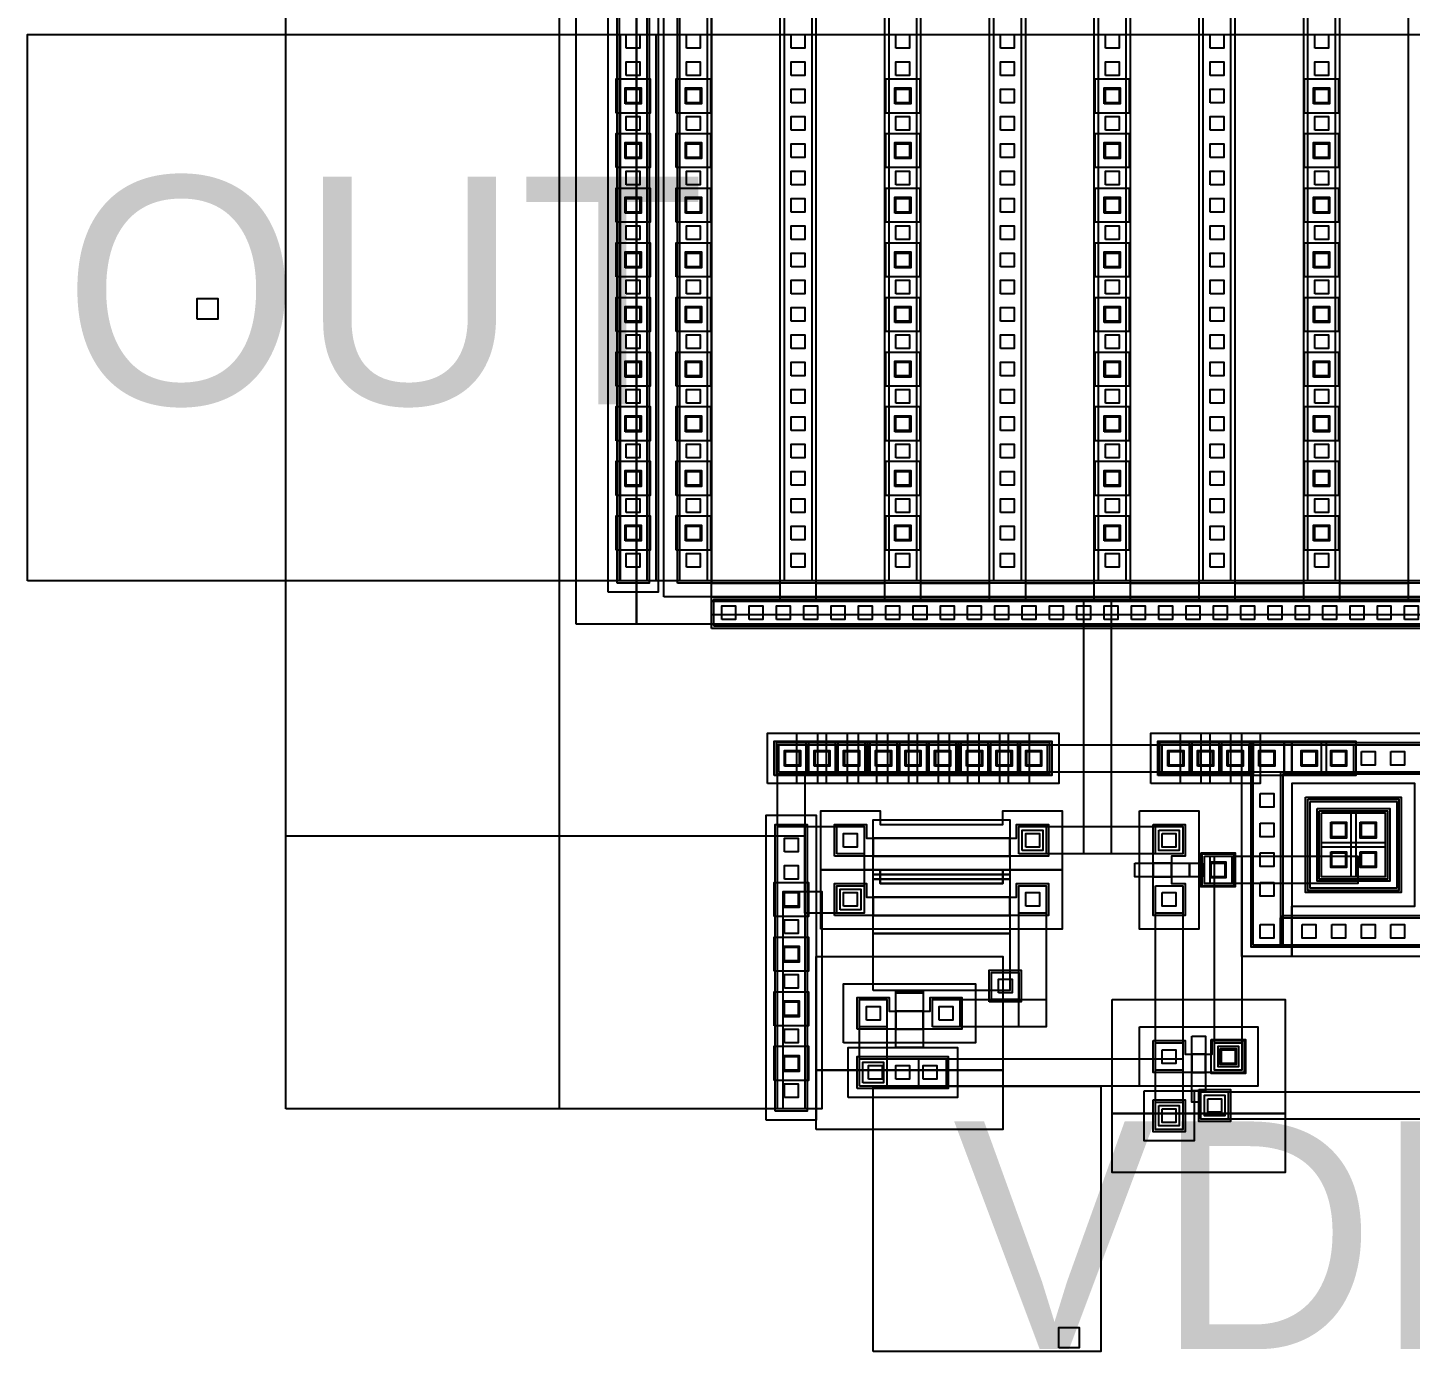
# Model space of a CAD drawing. Extents: x -12 to 83, y -61 to 46.
# Drawn here: x -12 to 48.8, y -61.4 to -3.2 of the extents above; entities that cross this region are included whole.
import ezdxf

# ---------------------------------------------------------------- set-up
doc = ezdxf.new("R2010")
doc.units = 0
for name, color, linetype in [('L10D0', 1, 'CONTINUOUS'), ('L20D0', 4, 'CONTINUOUS'), ('L23D0', 5, 'CONTINUOUS'), ('L24D0', 7, 'CONTINUOUS'), ('L34D0', 2, 'CONTINUOUS'), ('L35D0', 3, 'CONTINUOUS'), ('L36D0', 11, 'CONTINUOUS'), ('L37D0', 10, 'CONTINUOUS'), ('L47D0', 9, 'CONTINUOUS'), ('L54D0', 8, 'CONTINUOUS'), ('L5D0', 6, 'CONTINUOUS')]:
    doc.layers.add(name, color=color, linetype=linetype)

# ---------------------------------------------------------------- blocks, each defined once
blk = doc.blocks.new('espejo')
at = {"layer": 'L10D0'}
for points in [[(-6.1, -5.95), (-6.1, 6.65), (-4.7, 6.65), (-4.7, -5.95)], [(-3.5, 5.25), (-3.5, 6.65), (-2.1, 6.65), (-2.1, 6.05), (-1.8, 6.05), (-1.8, 5.25)], [(-3.5, 5.25), (-3.5, 6.65), (-2.1, 6.65), (-2.1, 6.05), (4.5, 6.05), (4.5, 6.65), (5.9, 6.65), (5.9, 5.25)], [(4.2, 5.25), (4.2, 6.05), (4.5, 6.05), (4.5, 6.65), (5.9, 6.65), (5.9, 5.25)], [(-3.5, 2.65), (-3.5, 4.05), (-2.1, 4.05), (-2.1, 3.45), (-1.8, 3.45), (-1.8, 2.65)], [(-3.5, 2.65), (-3.5, 4.05), (-2.1, 4.05), (-2.1, 3.45), (4.5, 3.45), (4.5, 4.05), (5.9, 4.05), (5.9, 2.65)], [(4.2, 2.65), (4.2, 3.45), (4.5, 3.45), (4.5, 4.05), (5.9, 4.05), (5.9, 2.65)], [(-2.5, -2.35), (-2.5, -0.95), (-1.1, -0.95), (-1.1, -1.55), (-0.8, -1.55), (-0.8, -2.35)], [(-2.5, -2.35), (-2.5, -0.95), (-1.1, -0.95), (-1.1, -1.55), (0.7, -1.55), (0.7, -0.95), (2.1, -0.95), (2.1, -2.35)], [(0.4, -2.35), (0.4, -1.55), (0.7, -1.55), (0.7, -0.95), (2.1, -0.95), (2.1, -2.35)], [(-2.5, -4.95), (-2.5, -3.55), (1.5, -3.55), (1.5, -4.95)]]:
    blk.add_lwpolyline(points, close=True, dxfattribs=at)
at = {"layer": 'L20D0'}
for points in [[(-1.8, 6.05), (-1.8, 6.85), (4.2, 6.85), (4.2, 6.05)], [(-1.8, 5.25), (-1.8, 6.05), (4.2, 6.05), (4.2, 5.25)], [(-1.8, 4.45), (-1.8, 5.25), (4.2, 5.25), (4.2, 4.45)], [(-1.8, 4.25), (-1.8, 4.45), (4.2, 4.45), (4.2, 4.25)], [(-1.8, 3.45), (-1.8, 4.25), (4.2, 4.25), (4.2, 3.45)], [(-1.8, 2.65), (-1.8, 3.45), (4.2, 3.45), (4.2, 2.65)], [(-1.8, 1.85), (-1.8, 2.65), (4.2, 2.65), (4.2, 1.85)], [(-1.8, -0.65), (-1.8, 1.85), (4.2, 1.85), (4.2, -0.65)], [(3.3, -1.15), (3.3, 0.25), (4.7, 0.25), (4.7, -1.15)], [(-0.8, -0.75), (-0.8, -0.65), (0.4, -0.65), (0.4, -0.75)], [(-0.8, -1.55), (-0.8, -0.75), (0.4, -0.75), (0.4, -1.55)], [(-0.8, -2.35), (-0.8, -1.55), (0.4, -1.55), (0.4, -2.35)], [(-0.8, -3.15), (-0.8, -2.35), (0.4, -2.35), (0.4, -3.15)]]:
    blk.add_lwpolyline(points, close=True, dxfattribs=at)
at = {"layer": 'L23D0'}
for points in [[(-4.1, 4.65), (-4.1, 7.25), (-1.5, 7.25), (-1.5, 6.65), (3.9, 6.65), (3.9, 7.25), (6.5, 7.25), (6.5, 4.65)], [(-4.1, 2.05), (-4.1, 4.65), (-1.5, 4.65), (-1.5, 4.05), (3.9, 4.05), (3.9, 4.65), (6.5, 4.65), (6.5, 2.05)], [(-1.5, 4.05), (-1.5, 4.65), (3.9, 4.65), (3.9, 4.05)], [(-2.9, -5.35), (-2.9, -3.15), (1.9, -3.15), (1.9, -5.35)]]:
    blk.add_lwpolyline(points, close=True, dxfattribs=at)
at = {"layer": 'L24D0'}
for points in [[(-6.5, -6.35), (-6.5, 7.05), (-4.3, 7.05), (-4.3, -6.35)], [(-3.1, -2.95), (-3.1, -0.35), (2.7, -0.35), (2.7, -2.95)]]:
    blk.add_lwpolyline(points, close=True, dxfattribs=at)
at = {"layer": 'L34D0'}
for points in [[(-3.1, 5.65), (-3.1, 6.25), (-2.5, 6.25), (-2.5, 5.65)], [(4.9, 5.65), (4.9, 6.25), (5.5, 6.25), (5.5, 5.65)], [(-5.7, 5.45), (-5.7, 6.05), (-5.1, 6.05), (-5.1, 5.45)], [(-5.7, 4.25), (-5.7, 4.85), (-5.1, 4.85), (-5.1, 4.25)], [(-5.7, 3.05), (-5.7, 3.65), (-5.1, 3.65), (-5.1, 3.05)], [(-3.1, 3.05), (-3.1, 3.65), (-2.5, 3.65), (-2.5, 3.05)], [(4.9, 3.05), (4.9, 3.65), (5.5, 3.65), (5.5, 3.05)], [(-5.7, 1.85), (-5.7, 2.45), (-5.1, 2.45), (-5.1, 1.85)], [(-5.7, 0.65), (-5.7, 1.25), (-5.1, 1.25), (-5.1, 0.65)], [(-5.7, -0.55), (-5.7, 0.05), (-5.1, 0.05), (-5.1, -0.55)], [(3.7, -0.75), (3.7, -0.15), (4.3, -0.15), (4.3, -0.75)], [(-5.7, -1.75), (-5.7, -1.15), (-5.1, -1.15), (-5.1, -1.75)], [(-2.1, -1.95), (-2.1, -1.35), (-1.5, -1.35), (-1.5, -1.95)], [(1.1, -1.95), (1.1, -1.35), (1.7, -1.35), (1.7, -1.95)], [(-5.7, -2.95), (-5.7, -2.35), (-5.1, -2.35), (-5.1, -2.95)], [(-5.7, -4.15), (-5.7, -3.55), (-5.1, -3.55), (-5.1, -4.15)], [(-2, -4.55), (-2, -3.95), (-1.4, -3.95), (-1.4, -4.55)], [(-0.8, -4.55), (-0.8, -3.95), (-0.2, -3.95), (-0.2, -4.55)], [(0.4, -4.55), (0.4, -3.95), (1, -3.95), (1, -4.55)], [(-5.7, -5.35), (-5.7, -4.75), (-5.1, -4.75), (-5.1, -5.35)]]:
    blk.add_lwpolyline(points, close=True, dxfattribs=at)
at = {"layer": 'L35D0'}
for points in [[(-6, -5.85), (-6, 6.55), (-4.8, 6.55), (-4.8, -5.85)], [(-4.8, 2.75), (-4.8, 6.55), (-2.2, 6.55), (-2.2, 2.75)], [(-3.4, 5.35), (-3.4, 6.55), (-2.2, 6.55), (-2.2, 5.35)], [(4.6, 5.35), (4.6, 6.55), (5.8, 6.55), (5.8, 5.35)], [(4.75, 5.5), (4.75, 6.4), (5.65, 6.4), (5.65, 5.5)], [(-3.4, 2.75), (-3.4, 3.95), (-2.2, 3.95), (-2.2, 2.75)], [(-3.25, 2.9), (-3.25, 3.8), (-2.35, 3.8), (-2.35, 2.9)], [(4.6, 2.75), (4.6, 3.95), (5.8, 3.95), (5.8, 2.75)], [(4.6, -2.25), (4.6, 3.95), (5.8, 3.95), (5.8, -2.25)], [(3.4, -1.05), (3.4, 0.15), (4.6, 0.15), (4.6, -1.05)], [(-2.4, -2.25), (-2.4, -1.05), (-1.2, -1.05), (-1.2, -2.25)], [(-2.4, -4.85), (-2.4, -1.05), (-1.2, -1.05), (-1.2, -4.85)], [(0.8, -2.25), (0.8, -1.05), (2, -1.05), (2, -2.25)], [(0.8, -2.25), (0.8, -1.05), (5.8, -1.05), (5.8, -2.25)], [(-2.4, -4.85), (-2.4, -3.65), (1.4, -3.65), (1.4, -4.85)], [(-2.25, -4.7), (-2.25, -3.8), (-1.35, -3.8), (-1.35, -4.7)]]:
    blk.add_lwpolyline(points, close=True, dxfattribs=at)
at = {"layer": 'L5D0'}
for points in [[(-4.3, -4.15), (-4.3, 0.85), (3.9, 0.85), (3.9, -4.15)], [(-4.3, -6.75), (-4.3, -4.15), (3.9, -4.15), (3.9, -6.75)]]:
    blk.add_lwpolyline(points, close=True, dxfattribs=at)
blk = doc.blocks.new('APS2_llaveP')
at = {"layer": 'L10D0'}
for points in [[(-6.2, -0.7), (-6.2, 8.3), (2.8, 8.3), (2.8, 0.7), (1.4, 0.7), (1.4, 6.9), (-4.8, 6.9), (-4.8, 0.7), (2.8, 0.7), (2.8, -0.7)], [(-3.2, 2.3), (-3.2, 5.3), (-0.2, 5.3), (-0.2, 2.3)], [(6.9, -5), (6.9, -3.6), (7.5, -3.6), (7.5, -2.4), (6.9, -2.4), (6.9, -1), (8.3, -1), (8.3, -5)], [(7.5, -2.7), (7.5, -2.4), (6.9, -2.4), (6.9, -1), (8.3, -1), (8.3, -2.7)], [(-2.6, -5), (-2.6, -3.6), (-1.2, -3.6), (-1.2, -4.2), (-0.9, -4.2), (-0.9, -5)], [(-2.6, -5), (-2.6, -3.6), (-1.2, -3.6), (-1.2, -4.2), (0, -4.2), (0, -3.6), (1.4, -3.6), (1.4, -5)], [(-0.3, -5), (-0.3, -4.2), (0, -4.2), (0, -3.6), (1.4, -3.6), (1.4, -5)], [(6.9, -5), (6.9, -3.6), (7.5, -3.6), (7.5, -3.3), (8.3, -3.3), (8.3, -5)], [(9.5, -5), (9.5, -3.6), (10.9, -3.6), (10.9, -5)]]:
    blk.add_lwpolyline(points, close=True, dxfattribs=at)
at = {"layer": 'L20D0'}
for points in [[(-1.3, -2.85), (-1.3, -1.45), (0.1, -1.45), (0.1, -2.85)], [(9.05, -3), (9.05, -1.6), (10.45, -1.6), (10.45, -3)], [(-0.9, -3.4), (-0.9, -2.85), (-0.3, -2.85), (-0.3, -3.4)], [(6.7, -3.3), (6.7, -2.7), (7.5, -2.7), (7.5, -3.3)], [(7.5, -3.3), (7.5, -2.7), (8.3, -2.7), (8.3, -3.3)], [(8.3, -3.3), (8.3, -2.7), (9.1, -2.7), (9.1, -3.3)], [(9.1, -3.3), (9.1, -3), (9.6, -3), (9.6, -3.3)], [(-0.9, -4.2), (-0.9, -3.4), (-0.3, -3.4), (-0.3, -4.2)], [(-0.9, -5), (-0.9, -4.2), (-0.3, -4.2), (-0.3, -5)], [(-0.9, -5.8), (-0.9, -5), (-0.3, -5), (-0.3, -5.8)]]:
    blk.add_lwpolyline(points, close=True, dxfattribs=at)
at = {"layer": 'L23D0'}
for points in [[(-3.6, 1.9), (-3.6, 5.7), (0.2, 5.7), (0.2, 1.9)], [(-3.2, -5.6), (-3.2, -3), (2, -3), (2, -5.6)], [(9.1, -5.4), (9.1, -3.2), (11.3, -3.2), (11.3, -5.4)]]:
    blk.add_lwpolyline(points, close=True, dxfattribs=at)
at = {"layer": 'L24D0'}
for points in [[(-6.6, -1.1), (-6.6, 8.7), (3.2, 8.7), (3.2, 1.1), (1, 1.1), (1, 6.5), (-4.4, 6.5), (-4.4, 1.1), (3.2, 1.1), (3.2, -1.1)], [(6.3, -5.6), (6.3, -0.4), (8.9, -0.4), (8.9, -5.6)]]:
    blk.add_lwpolyline(points, close=True, dxfattribs=at)
at = {"layer": 'L34D0'}
for points in [[(-5.8, 7.3), (-5.8, 7.9), (-5.2, 7.9), (-5.2, 7.3)], [(-3.95, 7.3), (-3.95, 7.9), (-3.35, 7.9), (-3.35, 7.3)], [(-2.65, 7.3), (-2.65, 7.9), (-2.05, 7.9), (-2.05, 7.3)], [(-1.35, 7.3), (-1.35, 7.9), (-0.75, 7.9), (-0.75, 7.3)], [(-0.05, 7.3), (-0.05, 7.9), (0.55, 7.9), (0.55, 7.3)], [(1.8, 7.3), (1.8, 7.9), (2.4, 7.9), (2.4, 7.3)], [(-5.8, 5.45), (-5.8, 6.05), (-5.2, 6.05), (-5.2, 5.45)], [(1.8, 5.45), (1.8, 6.05), (2.4, 6.05), (2.4, 5.45)], [(-5.8, 4.15), (-5.8, 4.75), (-5.2, 4.75), (-5.2, 4.15)], [(-2.65, 4.15), (-2.65, 4.75), (-2.05, 4.75), (-2.05, 4.15)], [(-1.35, 4.15), (-1.35, 4.75), (-0.75, 4.75), (-0.75, 4.15)], [(1.8, 4.15), (1.8, 4.75), (2.4, 4.75), (2.4, 4.15)], [(-5.8, 2.85), (-5.8, 3.45), (-5.2, 3.45), (-5.2, 2.85)], [(-2.65, 2.85), (-2.65, 3.45), (-2.05, 3.45), (-2.05, 2.85)], [(-1.35, 2.85), (-1.35, 3.45), (-0.75, 3.45), (-0.75, 2.85)], [(1.8, 2.85), (1.8, 3.45), (2.4, 3.45), (2.4, 2.85)], [(-5.8, 1.55), (-5.8, 2.15), (-5.2, 2.15), (-5.2, 1.55)], [(1.8, 1.55), (1.8, 2.15), (2.4, 2.15), (2.4, 1.55)], [(-5.8, -0.3), (-5.8, 0.3), (-5.2, 0.3), (-5.2, -0.3)], [(-3.95, -0.3), (-3.95, 0.3), (-3.35, 0.3), (-3.35, -0.3)], [(-2.65, -0.3), (-2.65, 0.3), (-2.05, 0.3), (-2.05, -0.3)], [(-1.35, -0.3), (-1.35, 0.3), (-0.75, 0.3), (-0.75, -0.3)], [(-0.05, -0.3), (-0.05, 0.3), (0.55, 0.3), (0.55, -0.3)], [(1.8, -0.3), (1.8, 0.3), (2.4, 0.3), (2.4, -0.3)], [(7.3, -2), (7.3, -1.4), (7.9, -1.4), (7.9, -2)], [(-0.9, -2.45), (-0.9, -1.85), (-0.3, -1.85), (-0.3, -2.45)], [(9.45, -2.6), (9.45, -2), (10.05, -2), (10.05, -2.6)], [(-2.2, -4.6), (-2.2, -4), (-1.6, -4), (-1.6, -4.6)], [(0.4, -4.6), (0.4, -4), (1, -4), (1, -4.6)], [(7.3, -4.6), (7.3, -4), (7.9, -4), (7.9, -4.6)], [(9.9, -4.6), (9.9, -4), (10.5, -4), (10.5, -4.6)]]:
    blk.add_lwpolyline(points, close=True, dxfattribs=at)
at = {"layer": 'L35D0'}
for points in [[(-6.1, -0.6), (-6.1, 8.2), (2.7, 8.2), (2.7, 0.6), (1.5, 0.6), (1.5, 7), (-4.9, 7), (-4.9, 0.6), (2.7, 0.6), (2.7, -0.6)], [(1.65, 7.15), (1.65, 8.05), (2.55, 8.05), (2.55, 7.15)], [(-3.3, 2.2), (-3.3, 5.4), (-0.1, 5.4), (-0.1, 2.2)], [(-3.1, 3.7), (-3.1, 5.2), (-1.6, 5.2), (-1.6, 3.7)], [(-1.8, 3.7), (-1.8, 5.2), (-0.3, 5.2), (-0.3, 3.7)], [(-3.1, 2.4), (-3.1, 3.9), (-1.6, 3.9), (-1.6, 2.4)], [(-1.8, 2.4), (-1.8, 3.9), (-0.3, 3.9), (-0.3, 2.4)], [(6.85, -2.45), (6.85, -0.95), (8.35, -0.95), (8.35, -2.45)], [(7, -2.3), (7, -1.1), (8.2, -1.1), (8.2, -2.3)], [(-1.35, -2.9), (-1.35, -1.4), (0.15, -1.4), (0.15, -2.9)], [(-1.2, -2.75), (-1.2, -1.55), (0, -1.55), (0, -2.75)], [(7.15, -2.15), (7.15, -1.25), (8.05, -1.25), (8.05, -2.15)], [(9.15, -2.9), (9.15, -1.7), (10.35, -1.7), (10.35, -2.9)], [(9.3, -2.75), (9.3, -1.85), (10.2, -1.85), (10.2, -2.75)], [(-2.5, -4.9), (-2.5, -3.7), (-1.3, -3.7), (-1.3, -4.9)], [(-2.35, -4.75), (-2.35, -3.85), (-1.45, -3.85), (-1.45, -4.75)], [(0.1, -4.9), (0.1, -3.7), (1.3, -3.7), (1.3, -4.9)], [(0.1, -4.9), (0.1, -3.7), (10.8, -3.7), (10.8, -4.9)], [(7, -4.9), (7, -3.7), (8.2, -3.7), (8.2, -4.9)], [(9.6, -4.9), (9.6, -3.7), (10.8, -3.7), (10.8, -4.9)], [(9.75, -4.75), (9.75, -3.85), (10.65, -3.85), (10.65, -4.75)]]:
    blk.add_lwpolyline(points, close=True, dxfattribs=at)
at = {"layer": 'L36D0'}
for points in [[(-2.7, 4.1), (-2.7, 4.8), (-2, 4.8), (-2, 4.1)], [(-1.4, 4.1), (-1.4, 4.8), (-0.7, 4.8), (-0.7, 4.1)], [(-2.7, 2.8), (-2.7, 3.5), (-2, 3.5), (-2, 2.8)], [(-1.4, 2.8), (-1.4, 3.5), (-0.7, 3.5), (-0.7, 2.8)], [(-0.95, -2.5), (-0.95, -1.8), (-0.25, -1.8), (-0.25, -2.5)], [(7.25, -2.05), (7.25, -1.35), (7.95, -1.35), (7.95, -2.05)]]:
    blk.add_lwpolyline(points, close=True, dxfattribs=at)
at = {"layer": 'L37D0'}
for points in [[(-3.1, 3.7), (-3.1, 5.2), (-1.6, 5.2), (-1.6, 3.7)], [(-1.8, 3.7), (-1.8, 5.2), (-0.3, 5.2), (-0.3, 3.7)], [(-3.1, 2.4), (-3.1, 3.9), (-1.6, 3.9), (-1.6, 2.4)], [(-1.8, 2.4), (-1.8, 3.9), (-0.3, 3.9), (-0.3, 2.4)], [(-1.2, -2.5), (-1.2, 4), (0, 4), (0, -2.5)], [(-1.2, -2.3), (-1.2, -1.1), (8.2, -1.1), (8.2, -2.3)], [(6.85, -2.45), (6.85, -0.95), (8.35, -0.95), (8.35, -2.45)], [(-1.35, -2.9), (-1.35, -1.4), (0.15, -1.4), (0.15, -2.9)]]:
    blk.add_lwpolyline(points, close=True, dxfattribs=at)
at = {"layer": 'L47D0'}
blk.add_lwpolyline([(-3.8, 1.7), (-3.8, 5.9), (0.4, 5.9), (0.4, 1.7)], close=True, dxfattribs=at)
at = {"layer": 'L5D0'}
for points in [[(-3.7, 1.8), (-3.7, 5.8), (0.3, 5.8), (0.3, 1.8)], [(5.1, -6.8), (5.1, 0.8), (10.1, 0.8), (10.1, -6.8)], [(10.1, -6.8), (10.1, 0.8), (12.7, 0.8), (12.7, -6.8)]]:
    blk.add_lwpolyline(points, close=True, dxfattribs=at)

msp = doc.modelspace()

# ---------------------------------------------------------------- linework, layer by layer
at = {"layer": 'L10D0'}
for points in [[(13.9, -27.65), (13.9, 22.35), (15.3, 22.35), (15.3, -27.65)], [(16.55, -27.65), (16.55, 22.35), (54.75, 22.35), (54.75, -27.65)], [(16.55, -27.65), (16.55, 22.35), (18.05, 22.35), (18.05, -27.65)], [(20.9, -36.05), (20.9, -34.65), (22.3, -34.65), (22.3, -36.05)], [(22.2, -36.05), (22.2, -34.65), (23.6, -34.65), (23.6, -36.05)], [(23.5, -36.05), (23.5, -34.65), (24.9, -34.65), (24.9, -36.05)], [(24.9, -36.05), (24.9, -34.65), (26.3, -34.65), (26.3, -36.05)], [(26.2, -36.05), (26.2, -34.65), (27.6, -34.65), (27.6, -36.05)], [(27.5, -36.05), (27.5, -34.65), (28.9, -34.65), (28.9, -36.05)], [(28.9, -36.05), (28.9, -34.65), (30.3, -34.65), (30.3, -36.05)], [(30.2, -36.05), (30.2, -34.65), (31.6, -34.65), (31.6, -36.05)], [(31.5, -36.05), (31.5, -34.65), (32.9, -34.65), (32.9, -36.05)], [(37.75, -36.05), (37.75, -34.65), (39.15, -34.65), (39.15, -36.05)], [(39.05, -36.05), (39.05, -34.65), (40.45, -34.65), (40.45, -36.05)], [(40.35, -36.05), (40.35, -34.65), (41.75, -34.65), (41.75, -36.05)]]:
    msp.add_lwpolyline(points, close=True, dxfattribs=at)
at = {"layer": 'L20D0'}
for points in [[(18.05, -27.65), (18.05, 22.35), (21.05, 22.35), (21.05, -27.65)], [(22.65, -27.65), (22.65, 22.35), (25.65, 22.35), (25.65, -27.65)], [(27.25, -27.65), (27.25, 22.35), (30.25, 22.35), (30.25, -27.65)], [(31.85, -27.65), (31.85, 22.35), (34.85, 22.35), (34.85, -27.65)], [(36.45, -27.65), (36.45, 22.35), (39.45, 22.35), (39.45, -27.65)], [(41.05, -27.65), (41.05, 22.35), (44.05, 22.35), (44.05, -27.65)], [(45.65, -27.65), (45.65, 22.35), (48.65, 22.35), (48.65, -27.65)], [(18.05, -28.45), (18.05, -27.65), (21.05, -27.65), (21.05, -28.45)], [(22.65, -28.45), (22.65, -27.65), (25.65, -27.65), (25.65, -28.45)], [(27.25, -28.45), (27.25, -27.65), (30.25, -27.65), (30.25, -28.45)], [(31.85, -28.45), (31.85, -27.65), (34.85, -27.65), (34.85, -28.45)], [(36.45, -28.45), (36.45, -27.65), (39.45, -27.65), (39.45, -28.45)], [(41.05, -28.45), (41.05, -27.65), (44.05, -27.65), (44.05, -28.45)], [(45.65, -28.45), (45.65, -27.65), (48.65, -27.65), (48.65, -28.45)], [(18.05, -29.65), (18.05, -28.25), (51.9, -28.25), (51.9, -29.65)], [(18.05, -29.05), (18.05, -28.45), (53.25, -28.45), (53.25, -29.05)]]:
    msp.add_lwpolyline(points, close=True, dxfattribs=at)
at = {"layer": 'L23D0'}
msp.add_lwpolyline([(13.5, -28.05), (13.5, 22.75), (15.7, 22.75), (15.7, -28.05)], close=True, dxfattribs=at)
at = {"layer": 'L24D0'}
for points in [[(15.95, -28.25), (15.95, 22.95), (55.35, 22.95), (55.35, -28.25)], [(20.5, -36.45), (20.5, -34.25), (22.7, -34.25), (22.7, -36.45)], [(21.8, -36.45), (21.8, -34.25), (24, -34.25), (24, -36.45)], [(23.1, -36.45), (23.1, -34.25), (25.3, -34.25), (25.3, -36.45)], [(24.5, -36.45), (24.5, -34.25), (26.7, -34.25), (26.7, -36.45)], [(25.8, -36.45), (25.8, -34.25), (28, -34.25), (28, -36.45)], [(27.1, -36.45), (27.1, -34.25), (29.3, -34.25), (29.3, -36.45)], [(28.5, -36.45), (28.5, -34.25), (30.7, -34.25), (30.7, -36.45)], [(29.8, -36.45), (29.8, -34.25), (32, -34.25), (32, -36.45)], [(31.1, -36.45), (31.1, -34.25), (33.3, -34.25), (33.3, -36.45)], [(37.35, -36.45), (37.35, -34.25), (39.55, -34.25), (39.55, -36.45)], [(38.65, -36.45), (38.65, -34.25), (40.85, -34.25), (40.85, -36.45)], [(39.95, -36.45), (39.95, -34.25), (42.15, -34.25), (42.15, -36.45)]]:
    msp.add_lwpolyline(points, close=True, dxfattribs=at)
at = {"layer": 'L34D0'}
for points in [[(14.3, -4.15), (14.3, -3.55), (14.9, -3.55), (14.9, -4.15)], [(16.95, -4.15), (16.95, -3.55), (17.55, -3.55), (17.55, -4.15)], [(21.55, -4.15), (21.55, -3.55), (22.15, -3.55), (22.15, -4.15)], [(26.15, -4.15), (26.15, -3.55), (26.75, -3.55), (26.75, -4.15)], [(30.75, -4.15), (30.75, -3.55), (31.35, -3.55), (31.35, -4.15)], [(35.35, -4.15), (35.35, -3.55), (35.95, -3.55), (35.95, -4.15)], [(39.95, -4.15), (39.95, -3.55), (40.55, -3.55), (40.55, -4.15)], [(44.55, -4.15), (44.55, -3.55), (45.15, -3.55), (45.15, -4.15)], [(14.3, -5.35), (14.3, -4.75), (14.9, -4.75), (14.9, -5.35)], [(16.95, -5.35), (16.95, -4.75), (17.55, -4.75), (17.55, -5.35)], [(21.55, -5.35), (21.55, -4.75), (22.15, -4.75), (22.15, -5.35)], [(26.15, -5.35), (26.15, -4.75), (26.75, -4.75), (26.75, -5.35)], [(30.75, -5.35), (30.75, -4.75), (31.35, -4.75), (31.35, -5.35)], [(35.35, -5.35), (35.35, -4.75), (35.95, -4.75), (35.95, -5.35)], [(39.95, -5.35), (39.95, -4.75), (40.55, -4.75), (40.55, -5.35)], [(44.55, -5.35), (44.55, -4.75), (45.15, -4.75), (45.15, -5.35)], [(14.3, -6.55), (14.3, -5.95), (14.9, -5.95), (14.9, -6.55)], [(16.95, -6.55), (16.95, -5.95), (17.55, -5.95), (17.55, -6.55)], [(21.55, -6.55), (21.55, -5.95), (22.15, -5.95), (22.15, -6.55)], [(26.15, -6.55), (26.15, -5.95), (26.75, -5.95), (26.75, -6.55)], [(30.75, -6.55), (30.75, -5.95), (31.35, -5.95), (31.35, -6.55)], [(35.35, -6.55), (35.35, -5.95), (35.95, -5.95), (35.95, -6.55)], [(39.95, -6.55), (39.95, -5.95), (40.55, -5.95), (40.55, -6.55)], [(44.55, -6.55), (44.55, -5.95), (45.15, -5.95), (45.15, -6.55)], [(14.3, -7.75), (14.3, -7.15), (14.9, -7.15), (14.9, -7.75)], [(16.95, -7.75), (16.95, -7.15), (17.55, -7.15), (17.55, -7.75)], [(21.55, -7.75), (21.55, -7.15), (22.15, -7.15), (22.15, -7.75)], [(26.15, -7.75), (26.15, -7.15), (26.75, -7.15), (26.75, -7.75)], [(30.75, -7.75), (30.75, -7.15), (31.35, -7.15), (31.35, -7.75)], [(35.35, -7.75), (35.35, -7.15), (35.95, -7.15), (35.95, -7.75)], [(39.95, -7.75), (39.95, -7.15), (40.55, -7.15), (40.55, -7.75)], [(44.55, -7.75), (44.55, -7.15), (45.15, -7.15), (45.15, -7.75)], [(14.3, -8.95), (14.3, -8.35), (14.9, -8.35), (14.9, -8.95)], [(16.95, -8.95), (16.95, -8.35), (17.55, -8.35), (17.55, -8.95)], [(21.55, -8.95), (21.55, -8.35), (22.15, -8.35), (22.15, -8.95)], [(26.15, -8.95), (26.15, -8.35), (26.75, -8.35), (26.75, -8.95)], [(30.75, -8.95), (30.75, -8.35), (31.35, -8.35), (31.35, -8.95)], [(35.35, -8.95), (35.35, -8.35), (35.95, -8.35), (35.95, -8.95)], [(39.95, -8.95), (39.95, -8.35), (40.55, -8.35), (40.55, -8.95)], [(44.55, -8.95), (44.55, -8.35), (45.15, -8.35), (45.15, -8.95)], [(14.3, -10.15), (14.3, -9.55), (14.9, -9.55), (14.9, -10.15)], [(16.95, -10.15), (16.95, -9.55), (17.55, -9.55), (17.55, -10.15)], [(21.55, -10.15), (21.55, -9.55), (22.15, -9.55), (22.15, -10.15)], [(26.15, -10.15), (26.15, -9.55), (26.75, -9.55), (26.75, -10.15)], [(30.75, -10.15), (30.75, -9.55), (31.35, -9.55), (31.35, -10.15)], [(35.35, -10.15), (35.35, -9.55), (35.95, -9.55), (35.95, -10.15)], [(39.95, -10.15), (39.95, -9.55), (40.55, -9.55), (40.55, -10.15)], [(44.55, -10.15), (44.55, -9.55), (45.15, -9.55), (45.15, -10.15)], [(14.3, -11.35), (14.3, -10.75), (14.9, -10.75), (14.9, -11.35)], [(16.95, -11.35), (16.95, -10.75), (17.55, -10.75), (17.55, -11.35)], [(21.55, -11.35), (21.55, -10.75), (22.15, -10.75), (22.15, -11.35)], [(26.15, -11.35), (26.15, -10.75), (26.75, -10.75), (26.75, -11.35)], [(30.75, -11.35), (30.75, -10.75), (31.35, -10.75), (31.35, -11.35)], [(35.35, -11.35), (35.35, -10.75), (35.95, -10.75), (35.95, -11.35)], [(39.95, -11.35), (39.95, -10.75), (40.55, -10.75), (40.55, -11.35)], [(44.55, -11.35), (44.55, -10.75), (45.15, -10.75), (45.15, -11.35)], [(14.3, -12.55), (14.3, -11.95), (14.9, -11.95), (14.9, -12.55)], [(16.95, -12.55), (16.95, -11.95), (17.55, -11.95), (17.55, -12.55)], [(21.55, -12.55), (21.55, -11.95), (22.15, -11.95), (22.15, -12.55)], [(26.15, -12.55), (26.15, -11.95), (26.75, -11.95), (26.75, -12.55)], [(30.75, -12.55), (30.75, -11.95), (31.35, -11.95), (31.35, -12.55)], [(35.35, -12.55), (35.35, -11.95), (35.95, -11.95), (35.95, -12.55)], [(39.95, -12.55), (39.95, -11.95), (40.55, -11.95), (40.55, -12.55)], [(44.55, -12.55), (44.55, -11.95), (45.15, -11.95), (45.15, -12.55)], [(14.3, -13.75), (14.3, -13.15), (14.9, -13.15), (14.9, -13.75)], [(16.95, -13.75), (16.95, -13.15), (17.55, -13.15), (17.55, -13.75)], [(21.55, -13.75), (21.55, -13.15), (22.15, -13.15), (22.15, -13.75)], [(26.15, -13.75), (26.15, -13.15), (26.75, -13.15), (26.75, -13.75)], [(30.75, -13.75), (30.75, -13.15), (31.35, -13.15), (31.35, -13.75)], [(35.35, -13.75), (35.35, -13.15), (35.95, -13.15), (35.95, -13.75)], [(39.95, -13.75), (39.95, -13.15), (40.55, -13.15), (40.55, -13.75)], [(44.55, -13.75), (44.55, -13.15), (45.15, -13.15), (45.15, -13.75)], [(14.3, -14.95), (14.3, -14.35), (14.9, -14.35), (14.9, -14.95)], [(16.95, -14.95), (16.95, -14.35), (17.55, -14.35), (17.55, -14.95)], [(21.55, -14.95), (21.55, -14.35), (22.15, -14.35), (22.15, -14.95)], [(26.15, -14.95), (26.15, -14.35), (26.75, -14.35), (26.75, -14.95)], [(30.75, -14.95), (30.75, -14.35), (31.35, -14.35), (31.35, -14.95)], [(35.35, -14.95), (35.35, -14.35), (35.95, -14.35), (35.95, -14.95)], [(39.95, -14.95), (39.95, -14.35), (40.55, -14.35), (40.55, -14.95)], [(44.55, -14.95), (44.55, -14.35), (45.15, -14.35), (45.15, -14.95)], [(14.3, -16.15), (14.3, -15.55), (14.9, -15.55), (14.9, -16.15)], [(16.95, -16.15), (16.95, -15.55), (17.55, -15.55), (17.55, -16.15)], [(21.55, -16.15), (21.55, -15.55), (22.15, -15.55), (22.15, -16.15)], [(26.15, -16.15), (26.15, -15.55), (26.75, -15.55), (26.75, -16.15)], [(30.75, -16.15), (30.75, -15.55), (31.35, -15.55), (31.35, -16.15)], [(35.35, -16.15), (35.35, -15.55), (35.95, -15.55), (35.95, -16.15)], [(39.95, -16.15), (39.95, -15.55), (40.55, -15.55), (40.55, -16.15)], [(44.55, -16.15), (44.55, -15.55), (45.15, -15.55), (45.15, -16.15)], [(14.3, -17.35), (14.3, -16.75), (14.9, -16.75), (14.9, -17.35)], [(16.95, -17.35), (16.95, -16.75), (17.55, -16.75), (17.55, -17.35)], [(21.55, -17.35), (21.55, -16.75), (22.15, -16.75), (22.15, -17.35)], [(26.15, -17.35), (26.15, -16.75), (26.75, -16.75), (26.75, -17.35)], [(30.75, -17.35), (30.75, -16.75), (31.35, -16.75), (31.35, -17.35)], [(35.35, -17.35), (35.35, -16.75), (35.95, -16.75), (35.95, -17.35)], [(39.95, -17.35), (39.95, -16.75), (40.55, -16.75), (40.55, -17.35)], [(44.55, -17.35), (44.55, -16.75), (45.15, -16.75), (45.15, -17.35)], [(14.3, -18.55), (14.3, -17.95), (14.9, -17.95), (14.9, -18.55)], [(16.95, -18.55), (16.95, -17.95), (17.55, -17.95), (17.55, -18.55)], [(21.55, -18.55), (21.55, -17.95), (22.15, -17.95), (22.15, -18.55)], [(26.15, -18.55), (26.15, -17.95), (26.75, -17.95), (26.75, -18.55)], [(30.75, -18.55), (30.75, -17.95), (31.35, -17.95), (31.35, -18.55)], [(35.35, -18.55), (35.35, -17.95), (35.95, -17.95), (35.95, -18.55)], [(39.95, -18.55), (39.95, -17.95), (40.55, -17.95), (40.55, -18.55)], [(44.55, -18.55), (44.55, -17.95), (45.15, -17.95), (45.15, -18.55)], [(14.3, -19.75), (14.3, -19.15), (14.9, -19.15), (14.9, -19.75)], [(16.95, -19.75), (16.95, -19.15), (17.55, -19.15), (17.55, -19.75)], [(21.55, -19.75), (21.55, -19.15), (22.15, -19.15), (22.15, -19.75)], [(26.15, -19.75), (26.15, -19.15), (26.75, -19.15), (26.75, -19.75)], [(30.75, -19.75), (30.75, -19.15), (31.35, -19.15), (31.35, -19.75)], [(35.35, -19.75), (35.35, -19.15), (35.95, -19.15), (35.95, -19.75)], [(39.95, -19.75), (39.95, -19.15), (40.55, -19.15), (40.55, -19.75)], [(44.55, -19.75), (44.55, -19.15), (45.15, -19.15), (45.15, -19.75)], [(14.3, -20.95), (14.3, -20.35), (14.9, -20.35), (14.9, -20.95)], [(16.95, -20.95), (16.95, -20.35), (17.55, -20.35), (17.55, -20.95)], [(21.55, -20.95), (21.55, -20.35), (22.15, -20.35), (22.15, -20.95)], [(26.15, -20.95), (26.15, -20.35), (26.75, -20.35), (26.75, -20.95)], [(30.75, -20.95), (30.75, -20.35), (31.35, -20.35), (31.35, -20.95)], [(35.35, -20.95), (35.35, -20.35), (35.95, -20.35), (35.95, -20.95)], [(39.95, -20.95), (39.95, -20.35), (40.55, -20.35), (40.55, -20.95)], [(44.55, -20.95), (44.55, -20.35), (45.15, -20.35), (45.15, -20.95)], [(14.3, -22.15), (14.3, -21.55), (14.9, -21.55), (14.9, -22.15)], [(16.95, -22.15), (16.95, -21.55), (17.55, -21.55), (17.55, -22.15)], [(21.55, -22.15), (21.55, -21.55), (22.15, -21.55), (22.15, -22.15)], [(26.15, -22.15), (26.15, -21.55), (26.75, -21.55), (26.75, -22.15)], [(30.75, -22.15), (30.75, -21.55), (31.35, -21.55), (31.35, -22.15)], [(35.35, -22.15), (35.35, -21.55), (35.95, -21.55), (35.95, -22.15)], [(39.95, -22.15), (39.95, -21.55), (40.55, -21.55), (40.55, -22.15)], [(44.55, -22.15), (44.55, -21.55), (45.15, -21.55), (45.15, -22.15)], [(14.3, -23.35), (14.3, -22.75), (14.9, -22.75), (14.9, -23.35)], [(16.95, -23.35), (16.95, -22.75), (17.55, -22.75), (17.55, -23.35)], [(21.55, -23.35), (21.55, -22.75), (22.15, -22.75), (22.15, -23.35)], [(26.15, -23.35), (26.15, -22.75), (26.75, -22.75), (26.75, -23.35)], [(30.75, -23.35), (30.75, -22.75), (31.35, -22.75), (31.35, -23.35)], [(35.35, -23.35), (35.35, -22.75), (35.95, -22.75), (35.95, -23.35)], [(39.95, -23.35), (39.95, -22.75), (40.55, -22.75), (40.55, -23.35)], [(44.55, -23.35), (44.55, -22.75), (45.15, -22.75), (45.15, -23.35)], [(14.3, -24.55), (14.3, -23.95), (14.9, -23.95), (14.9, -24.55)], [(16.95, -24.55), (16.95, -23.95), (17.55, -23.95), (17.55, -24.55)], [(21.55, -24.55), (21.55, -23.95), (22.15, -23.95), (22.15, -24.55)], [(26.15, -24.55), (26.15, -23.95), (26.75, -23.95), (26.75, -24.55)], [(30.75, -24.55), (30.75, -23.95), (31.35, -23.95), (31.35, -24.55)], [(35.35, -24.55), (35.35, -23.95), (35.95, -23.95), (35.95, -24.55)], [(39.95, -24.55), (39.95, -23.95), (40.55, -23.95), (40.55, -24.55)], [(44.55, -24.55), (44.55, -23.95), (45.15, -23.95), (45.15, -24.55)], [(14.3, -25.75), (14.3, -25.15), (14.9, -25.15), (14.9, -25.75)], [(16.95, -25.75), (16.95, -25.15), (17.55, -25.15), (17.55, -25.75)], [(21.55, -25.75), (21.55, -25.15), (22.15, -25.15), (22.15, -25.75)], [(26.15, -25.75), (26.15, -25.15), (26.75, -25.15), (26.75, -25.75)], [(30.75, -25.75), (30.75, -25.15), (31.35, -25.15), (31.35, -25.75)], [(35.35, -25.75), (35.35, -25.15), (35.95, -25.15), (35.95, -25.75)], [(39.95, -25.75), (39.95, -25.15), (40.55, -25.15), (40.55, -25.75)], [(44.55, -25.75), (44.55, -25.15), (45.15, -25.15), (45.15, -25.75)], [(14.3, -26.95), (14.3, -26.35), (14.9, -26.35), (14.9, -26.95)], [(16.95, -26.95), (16.95, -26.35), (17.55, -26.35), (17.55, -26.95)], [(21.55, -26.95), (21.55, -26.35), (22.15, -26.35), (22.15, -26.95)], [(26.15, -26.95), (26.15, -26.35), (26.75, -26.35), (26.75, -26.95)], [(30.75, -26.95), (30.75, -26.35), (31.35, -26.35), (31.35, -26.95)], [(35.35, -26.95), (35.35, -26.35), (35.95, -26.35), (35.95, -26.95)], [(39.95, -26.95), (39.95, -26.35), (40.55, -26.35), (40.55, -26.95)], [(44.55, -26.95), (44.55, -26.35), (45.15, -26.35), (45.15, -26.95)], [(18.5, -29.25), (18.5, -28.65), (19.1, -28.65), (19.1, -29.25)], [(19.7, -29.25), (19.7, -28.65), (20.3, -28.65), (20.3, -29.25)], [(20.9, -29.25), (20.9, -28.65), (21.5, -28.65), (21.5, -29.25)], [(22.1, -29.25), (22.1, -28.65), (22.7, -28.65), (22.7, -29.25)], [(23.3, -29.25), (23.3, -28.65), (23.9, -28.65), (23.9, -29.25)], [(24.5, -29.25), (24.5, -28.65), (25.1, -28.65), (25.1, -29.25)], [(25.7, -29.25), (25.7, -28.65), (26.3, -28.65), (26.3, -29.25)], [(26.9, -29.25), (26.9, -28.65), (27.5, -28.65), (27.5, -29.25)], [(28.1, -29.25), (28.1, -28.65), (28.7, -28.65), (28.7, -29.25)], [(29.3, -29.25), (29.3, -28.65), (29.9, -28.65), (29.9, -29.25)], [(30.5, -29.25), (30.5, -28.65), (31.1, -28.65), (31.1, -29.25)], [(31.7, -29.25), (31.7, -28.65), (32.3, -28.65), (32.3, -29.25)], [(32.9, -29.25), (32.9, -28.65), (33.5, -28.65), (33.5, -29.25)], [(34.1, -29.25), (34.1, -28.65), (34.7, -28.65), (34.7, -29.25)], [(35.3, -29.25), (35.3, -28.65), (35.9, -28.65), (35.9, -29.25)], [(36.5, -29.25), (36.5, -28.65), (37.1, -28.65), (37.1, -29.25)], [(37.7, -29.25), (37.7, -28.65), (38.3, -28.65), (38.3, -29.25)], [(38.9, -29.25), (38.9, -28.65), (39.5, -28.65), (39.5, -29.25)], [(40.1, -29.25), (40.1, -28.65), (40.7, -28.65), (40.7, -29.25)], [(41.3, -29.25), (41.3, -28.65), (41.9, -28.65), (41.9, -29.25)], [(42.5, -29.25), (42.5, -28.65), (43.1, -28.65), (43.1, -29.25)], [(43.7, -29.25), (43.7, -28.65), (44.3, -28.65), (44.3, -29.25)], [(44.9, -29.25), (44.9, -28.65), (45.5, -28.65), (45.5, -29.25)], [(46.1, -29.25), (46.1, -28.65), (46.7, -28.65), (46.7, -29.25)], [(47.3, -29.25), (47.3, -28.65), (47.9, -28.65), (47.9, -29.25)], [(48.5, -29.25), (48.5, -28.65), (49.1, -28.65), (49.1, -29.25)], [(21.3, -35.65), (21.3, -35.05), (21.9, -35.05), (21.9, -35.65)], [(22.6, -35.65), (22.6, -35.05), (23.2, -35.05), (23.2, -35.65)], [(23.9, -35.65), (23.9, -35.05), (24.5, -35.05), (24.5, -35.65)], [(25.3, -35.65), (25.3, -35.05), (25.9, -35.05), (25.9, -35.65)], [(26.6, -35.65), (26.6, -35.05), (27.2, -35.05), (27.2, -35.65)], [(27.9, -35.65), (27.9, -35.05), (28.5, -35.05), (28.5, -35.65)], [(29.3, -35.65), (29.3, -35.05), (29.9, -35.05), (29.9, -35.65)], [(30.6, -35.65), (30.6, -35.05), (31.2, -35.05), (31.2, -35.65)], [(31.9, -35.65), (31.9, -35.05), (32.5, -35.05), (32.5, -35.65)], [(38.15, -35.65), (38.15, -35.05), (38.75, -35.05), (38.75, -35.65)], [(39.45, -35.65), (39.45, -35.05), (40.05, -35.05), (40.05, -35.65)], [(40.75, -35.65), (40.75, -35.05), (41.35, -35.05), (41.35, -35.65)]]:
    msp.add_lwpolyline(points, close=True, dxfattribs=at)
at = {"layer": 'L35D0'}
for points in [[(-0.65, -50.75), (-0.65, 37.35), (33.7, 37.35), (33.7, 25.35), (11.35, 25.35), (11.35, -50.75)], [(14, -27.55), (14, 22.25), (15.2, 22.25), (15.2, -27.55)], [(16.65, -27.55), (16.65, 22.25), (17.85, 22.25), (17.85, -27.55)], [(21.25, -27.55), (21.25, 22.25), (22.45, 22.25), (22.45, -27.55)], [(25.85, -27.55), (25.85, 22.25), (27.05, 22.25), (27.05, -27.55)], [(30.45, -27.55), (30.45, 22.25), (31.65, 22.25), (31.65, -27.55)], [(35.05, -27.55), (35.05, 22.25), (36.25, 22.25), (36.25, -27.55)], [(39.65, -27.55), (39.65, 22.25), (40.85, 22.25), (40.85, -27.55)], [(44.25, -27.55), (44.25, 22.25), (45.45, 22.25), (45.45, -27.55)], [(13.85, -7), (13.85, -5.5), (15.35, -5.5), (15.35, -7)], [(16.5, -7), (16.5, -5.5), (18, -5.5), (18, -7)], [(25.7, -7), (25.7, -5.5), (27.2, -5.5), (27.2, -7)], [(34.9, -7), (34.9, -5.5), (36.4, -5.5), (36.4, -7)], [(44.1, -7), (44.1, -5.5), (45.6, -5.5), (45.6, -7)], [(13.85, -9.4), (13.85, -7.9), (15.35, -7.9), (15.35, -9.4)], [(16.5, -9.4), (16.5, -7.9), (18, -7.9), (18, -9.4)], [(25.7, -9.4), (25.7, -7.9), (27.2, -7.9), (27.2, -9.4)], [(34.9, -9.4), (34.9, -7.9), (36.4, -7.9), (36.4, -9.4)], [(44.1, -9.4), (44.1, -7.9), (45.6, -7.9), (45.6, -9.4)], [(13.85, -11.8), (13.85, -10.3), (15.35, -10.3), (15.35, -11.8)], [(16.5, -11.8), (16.5, -10.3), (18, -10.3), (18, -11.8)], [(25.7, -11.8), (25.7, -10.3), (27.2, -10.3), (27.2, -11.8)], [(34.9, -11.8), (34.9, -10.3), (36.4, -10.3), (36.4, -11.8)], [(44.1, -11.8), (44.1, -10.3), (45.6, -10.3), (45.6, -11.8)], [(13.85, -14.2), (13.85, -12.7), (15.35, -12.7), (15.35, -14.2)], [(16.5, -14.2), (16.5, -12.7), (18, -12.7), (18, -14.2)], [(25.7, -14.2), (25.7, -12.7), (27.2, -12.7), (27.2, -14.2)], [(34.9, -14.2), (34.9, -12.7), (36.4, -12.7), (36.4, -14.2)], [(44.1, -14.2), (44.1, -12.7), (45.6, -12.7), (45.6, -14.2)], [(13.85, -16.6), (13.85, -15.1), (15.35, -15.1), (15.35, -16.6)], [(16.5, -16.6), (16.5, -15.1), (18, -15.1), (18, -16.6)], [(25.7, -16.6), (25.7, -15.1), (27.2, -15.1), (27.2, -16.6)], [(34.9, -16.6), (34.9, -15.1), (36.4, -15.1), (36.4, -16.6)], [(44.1, -16.6), (44.1, -15.1), (45.6, -15.1), (45.6, -16.6)], [(13.85, -19), (13.85, -17.5), (15.35, -17.5), (15.35, -19)], [(16.5, -19), (16.5, -17.5), (18, -17.5), (18, -19)], [(25.7, -19), (25.7, -17.5), (27.2, -17.5), (27.2, -19)], [(34.9, -19), (34.9, -17.5), (36.4, -17.5), (36.4, -19)], [(44.1, -19), (44.1, -17.5), (45.6, -17.5), (45.6, -19)], [(13.85, -21.4), (13.85, -19.9), (15.35, -19.9), (15.35, -21.4)], [(16.5, -21.4), (16.5, -19.9), (18, -19.9), (18, -21.4)], [(25.7, -21.4), (25.7, -19.9), (27.2, -19.9), (27.2, -21.4)], [(34.9, -21.4), (34.9, -19.9), (36.4, -19.9), (36.4, -21.4)], [(44.1, -21.4), (44.1, -19.9), (45.6, -19.9), (45.6, -21.4)], [(13.85, -23.8), (13.85, -22.3), (15.35, -22.3), (15.35, -23.8)], [(16.5, -23.8), (16.5, -22.3), (18, -22.3), (18, -23.8)], [(25.7, -23.8), (25.7, -22.3), (27.2, -22.3), (27.2, -23.8)], [(34.9, -23.8), (34.9, -22.3), (36.4, -22.3), (36.4, -23.8)], [(44.1, -23.8), (44.1, -22.3), (45.6, -22.3), (45.6, -23.8)], [(13.85, -26.2), (13.85, -24.7), (15.35, -24.7), (15.35, -26.2)], [(16.5, -26.2), (16.5, -24.7), (18, -24.7), (18, -26.2)], [(25.7, -26.2), (25.7, -24.7), (27.2, -24.7), (27.2, -26.2)], [(34.9, -26.2), (34.9, -24.7), (36.4, -24.7), (36.4, -26.2)], [(44.1, -26.2), (44.1, -24.7), (45.6, -24.7), (45.6, -26.2)], [(18.15, -29.55), (18.15, -28.35), (51.8, -28.35), (51.8, -29.55)], [(34.4, -39.55), (34.4, -28.35), (35.6, -28.35), (35.6, -39.55)], [(20.8, -36.1), (20.8, -34.6), (25, -34.6), (25, -36.1)], [(24.8, -36.1), (24.8, -34.6), (29, -34.6), (29, -36.1)], [(28.8, -36.1), (28.8, -34.6), (33, -34.6), (33, -36.1)], [(37.65, -36.1), (37.65, -34.6), (41.85, -34.6), (41.85, -36.1)], [(41.7, -36.1), (41.7, -34.6), (43.2, -34.6), (43.2, -36.1)], [(43.2, -36.1), (43.2, -34.6), (43.55, -34.6), (43.55, -36.1)], [(43.55, -36.1), (43.55, -34.6), (45.05, -34.6), (45.05, -36.1)], [(44.85, -36.1), (44.85, -34.6), (46.35, -34.6), (46.35, -36.1)], [(21, -35.95), (21, -34.75), (22.2, -34.75), (22.2, -35.95)], [(22.3, -35.95), (22.3, -34.75), (23.5, -34.75), (23.5, -35.95)], [(23.6, -35.95), (23.6, -34.75), (24.8, -34.75), (24.8, -35.95)], [(25, -35.95), (25, -34.75), (26.2, -34.75), (26.2, -35.95)], [(26.3, -35.95), (26.3, -34.75), (27.5, -34.75), (27.5, -35.95)], [(27.6, -35.95), (27.6, -34.75), (28.8, -34.75), (28.8, -35.95)], [(29, -35.95), (29, -34.75), (30.2, -34.75), (30.2, -35.95)], [(30.3, -35.95), (30.3, -34.75), (31.5, -34.75), (31.5, -35.95)], [(31.6, -35.95), (31.6, -34.75), (32.8, -34.75), (32.8, -35.95)], [(37.85, -35.95), (37.85, -34.75), (39.05, -34.75), (39.05, -35.95)], [(39.15, -35.95), (39.15, -34.75), (40.35, -34.75), (40.35, -35.95)], [(40.45, -35.95), (40.45, -34.75), (41.65, -34.75), (41.65, -35.95)], [(-0.65, -50.75), (-0.65, -38.75), (22.15, -38.75), (22.15, -50.75)], [(31.55, -39.55), (31.55, -38.35), (38.75, -38.35), (38.75, -39.55)], [(20.8, -42.3), (20.8, -40.8), (22.3, -40.8), (22.3, -42.3)], [(21.2, -50.75), (21.2, -41.2), (22.9, -41.2), (22.9, -50.75)], [(20.8, -44.7), (20.8, -43.2), (22.3, -43.2), (22.3, -44.7)], [(20.8, -47.1), (20.8, -45.6), (22.3, -45.6), (22.3, -47.1)], [(20.8, -49.5), (20.8, -48), (22.3, -48), (22.3, -49.5)], [(27.15, -49.75), (27.15, -48.55), (38.75, -48.55), (38.75, -49.75)], [(40.3, -48.9), (40.3, -48), (41.2, -48), (41.2, -48.9)], [(25.15, -61.4), (25.15, -49.75), (35.15, -49.75), (35.15, -61.4)], [(39.55, -51.2), (39.55, -50), (64.8, -50), (64.8, -51.2)], [(39.7, -51.05), (39.7, -50.15), (40.6, -50.15), (40.6, -51.05)], [(33.3, -61.25), (33.3, -60.35), (34.2, -60.35), (34.2, -61.25)]]:
    msp.add_lwpolyline(points, close=True, dxfattribs=at)
at = {"layer": 'L36D0'}
for points in [[(14.25, -6.6), (14.25, -5.9), (14.95, -5.9), (14.95, -6.6)], [(16.9, -6.6), (16.9, -5.9), (17.6, -5.9), (17.6, -6.6)], [(26.1, -6.6), (26.1, -5.9), (26.8, -5.9), (26.8, -6.6)], [(35.3, -6.6), (35.3, -5.9), (36, -5.9), (36, -6.6)], [(44.5, -6.6), (44.5, -5.9), (45.2, -5.9), (45.2, -6.6)], [(14.25, -9), (14.25, -8.3), (14.95, -8.3), (14.95, -9)], [(16.9, -9), (16.9, -8.3), (17.6, -8.3), (17.6, -9)], [(26.1, -9), (26.1, -8.3), (26.8, -8.3), (26.8, -9)], [(35.3, -9), (35.3, -8.3), (36, -8.3), (36, -9)], [(44.5, -9), (44.5, -8.3), (45.2, -8.3), (45.2, -9)], [(14.25, -11.4), (14.25, -10.7), (14.95, -10.7), (14.95, -11.4)], [(16.9, -11.4), (16.9, -10.7), (17.6, -10.7), (17.6, -11.4)], [(26.1, -11.4), (26.1, -10.7), (26.8, -10.7), (26.8, -11.4)], [(35.3, -11.4), (35.3, -10.7), (36, -10.7), (36, -11.4)], [(44.5, -11.4), (44.5, -10.7), (45.2, -10.7), (45.2, -11.4)], [(14.25, -13.8), (14.25, -13.1), (14.95, -13.1), (14.95, -13.8)], [(16.9, -13.8), (16.9, -13.1), (17.6, -13.1), (17.6, -13.8)], [(26.1, -13.8), (26.1, -13.1), (26.8, -13.1), (26.8, -13.8)], [(35.3, -13.8), (35.3, -13.1), (36, -13.1), (36, -13.8)], [(44.5, -13.8), (44.5, -13.1), (45.2, -13.1), (45.2, -13.8)], [(14.25, -16.2), (14.25, -15.5), (14.95, -15.5), (14.95, -16.2)], [(16.9, -16.2), (16.9, -15.5), (17.6, -15.5), (17.6, -16.2)], [(26.1, -16.2), (26.1, -15.5), (26.8, -15.5), (26.8, -16.2)], [(35.3, -16.2), (35.3, -15.5), (36, -15.5), (36, -16.2)], [(44.5, -16.2), (44.5, -15.5), (45.2, -15.5), (45.2, -16.2)], [(14.25, -18.6), (14.25, -17.9), (14.95, -17.9), (14.95, -18.6)], [(16.9, -18.6), (16.9, -17.9), (17.6, -17.9), (17.6, -18.6)], [(26.1, -18.6), (26.1, -17.9), (26.8, -17.9), (26.8, -18.6)], [(35.3, -18.6), (35.3, -17.9), (36, -17.9), (36, -18.6)], [(44.5, -18.6), (44.5, -17.9), (45.2, -17.9), (45.2, -18.6)], [(14.25, -21), (14.25, -20.3), (14.95, -20.3), (14.95, -21)], [(16.9, -21), (16.9, -20.3), (17.6, -20.3), (17.6, -21)], [(26.1, -21), (26.1, -20.3), (26.8, -20.3), (26.8, -21)], [(35.3, -21), (35.3, -20.3), (36, -20.3), (36, -21)], [(44.5, -21), (44.5, -20.3), (45.2, -20.3), (45.2, -21)], [(14.25, -23.4), (14.25, -22.7), (14.95, -22.7), (14.95, -23.4)], [(16.9, -23.4), (16.9, -22.7), (17.6, -22.7), (17.6, -23.4)], [(26.1, -23.4), (26.1, -22.7), (26.8, -22.7), (26.8, -23.4)], [(35.3, -23.4), (35.3, -22.7), (36, -22.7), (36, -23.4)], [(44.5, -23.4), (44.5, -22.7), (45.2, -22.7), (45.2, -23.4)], [(14.25, -25.8), (14.25, -25.1), (14.95, -25.1), (14.95, -25.8)], [(16.9, -25.8), (16.9, -25.1), (17.6, -25.1), (17.6, -25.8)], [(26.1, -25.8), (26.1, -25.1), (26.8, -25.1), (26.8, -25.8)], [(35.3, -25.8), (35.3, -25.1), (36, -25.1), (36, -25.8)], [(44.5, -25.8), (44.5, -25.1), (45.2, -25.1), (45.2, -25.8)], [(21.25, -35.7), (21.25, -35), (21.95, -35), (21.95, -35.7)], [(22.55, -35.7), (22.55, -35), (23.25, -35), (23.25, -35.7)], [(23.85, -35.7), (23.85, -35), (24.55, -35), (24.55, -35.7)], [(25.25, -35.7), (25.25, -35), (25.95, -35), (25.95, -35.7)], [(26.55, -35.7), (26.55, -35), (27.25, -35), (27.25, -35.7)], [(27.85, -35.7), (27.85, -35), (28.55, -35), (28.55, -35.7)], [(29.25, -35.7), (29.25, -35), (29.95, -35), (29.95, -35.7)], [(30.55, -35.7), (30.55, -35), (31.25, -35), (31.25, -35.7)], [(31.85, -35.7), (31.85, -35), (32.55, -35), (32.55, -35.7)], [(38.1, -35.7), (38.1, -35), (38.8, -35), (38.8, -35.7)], [(39.4, -35.7), (39.4, -35), (40.1, -35), (40.1, -35.7)], [(40.7, -35.7), (40.7, -35), (41.4, -35), (41.4, -35.7)], [(42.1, -35.7), (42.1, -35), (42.8, -35), (42.8, -35.7)], [(43.95, -35.7), (43.95, -35), (44.65, -35), (44.65, -35.7)], [(45.25, -35.7), (45.25, -35), (45.95, -35), (45.95, -35.7)], [(21.2, -41.9), (21.2, -41.2), (21.9, -41.2), (21.9, -41.9)], [(21.2, -44.3), (21.2, -43.6), (21.9, -43.6), (21.9, -44.3)], [(21.2, -46.7), (21.2, -46), (21.9, -46), (21.9, -46.7)], [(21.2, -49.1), (21.2, -48.4), (21.9, -48.4), (21.9, -49.1)]]:
    msp.add_lwpolyline(points, close=True, dxfattribs=at)
at = {"layer": 'L37D0'}
for points in [[(-12, -27.55), (-12, -3.55), (15.6, -3.55), (15.6, -27.55)], [(14.05, -27.55), (14.05, -3.55), (57.25, -3.55), (57.25, -27.55)], [(13.85, -7), (13.85, -5.5), (15.35, -5.5), (15.35, -7)], [(16.5, -7), (16.5, -5.5), (18, -5.5), (18, -7)], [(25.7, -7), (25.7, -5.5), (27.2, -5.5), (27.2, -7)], [(34.9, -7), (34.9, -5.5), (36.4, -5.5), (36.4, -7)], [(44.1, -7), (44.1, -5.5), (45.6, -5.5), (45.6, -7)], [(13.85, -9.4), (13.85, -7.9), (15.35, -7.9), (15.35, -9.4)], [(16.5, -9.4), (16.5, -7.9), (18, -7.9), (18, -9.4)], [(25.7, -9.4), (25.7, -7.9), (27.2, -7.9), (27.2, -9.4)], [(34.9, -9.4), (34.9, -7.9), (36.4, -7.9), (36.4, -9.4)], [(44.1, -9.4), (44.1, -7.9), (45.6, -7.9), (45.6, -9.4)], [(13.85, -11.8), (13.85, -10.3), (15.35, -10.3), (15.35, -11.8)], [(16.5, -11.8), (16.5, -10.3), (18, -10.3), (18, -11.8)], [(25.7, -11.8), (25.7, -10.3), (27.2, -10.3), (27.2, -11.8)], [(34.9, -11.8), (34.9, -10.3), (36.4, -10.3), (36.4, -11.8)], [(44.1, -11.8), (44.1, -10.3), (45.6, -10.3), (45.6, -11.8)], [(13.85, -14.2), (13.85, -12.7), (15.35, -12.7), (15.35, -14.2)], [(16.5, -14.2), (16.5, -12.7), (18, -12.7), (18, -14.2)], [(25.7, -14.2), (25.7, -12.7), (27.2, -12.7), (27.2, -14.2)], [(34.9, -14.2), (34.9, -12.7), (36.4, -12.7), (36.4, -14.2)], [(44.1, -14.2), (44.1, -12.7), (45.6, -12.7), (45.6, -14.2)], [(-4.55, -16.05), (-4.55, -15.15), (-3.65, -15.15), (-3.65, -16.05)], [(13.85, -16.6), (13.85, -15.1), (15.35, -15.1), (15.35, -16.6)], [(16.5, -16.6), (16.5, -15.1), (18, -15.1), (18, -16.6)], [(25.7, -16.6), (25.7, -15.1), (27.2, -15.1), (27.2, -16.6)], [(34.9, -16.6), (34.9, -15.1), (36.4, -15.1), (36.4, -16.6)], [(44.1, -16.6), (44.1, -15.1), (45.6, -15.1), (45.6, -16.6)], [(13.85, -19), (13.85, -17.5), (15.35, -17.5), (15.35, -19)], [(16.5, -19), (16.5, -17.5), (18, -17.5), (18, -19)], [(25.7, -19), (25.7, -17.5), (27.2, -17.5), (27.2, -19)], [(34.9, -19), (34.9, -17.5), (36.4, -17.5), (36.4, -19)], [(44.1, -19), (44.1, -17.5), (45.6, -17.5), (45.6, -19)], [(13.85, -21.4), (13.85, -19.9), (15.35, -19.9), (15.35, -21.4)], [(16.5, -21.4), (16.5, -19.9), (18, -19.9), (18, -21.4)], [(25.7, -21.4), (25.7, -19.9), (27.2, -19.9), (27.2, -21.4)], [(34.9, -21.4), (34.9, -19.9), (36.4, -19.9), (36.4, -21.4)], [(44.1, -21.4), (44.1, -19.9), (45.6, -19.9), (45.6, -21.4)], [(13.85, -23.8), (13.85, -22.3), (15.35, -22.3), (15.35, -23.8)], [(16.5, -23.8), (16.5, -22.3), (18, -22.3), (18, -23.8)], [(25.7, -23.8), (25.7, -22.3), (27.2, -22.3), (27.2, -23.8)], [(34.9, -23.8), (34.9, -22.3), (36.4, -22.3), (36.4, -23.8)], [(44.1, -23.8), (44.1, -22.3), (45.6, -22.3), (45.6, -23.8)], [(13.85, -26.2), (13.85, -24.7), (15.35, -24.7), (15.35, -26.2)], [(16.5, -26.2), (16.5, -24.7), (18, -24.7), (18, -26.2)], [(25.7, -26.2), (25.7, -24.7), (27.2, -24.7), (27.2, -26.2)], [(34.9, -26.2), (34.9, -24.7), (36.4, -24.7), (36.4, -26.2)], [(44.1, -26.2), (44.1, -24.7), (45.6, -24.7), (45.6, -26.2)], [(20.8, -36.1), (20.8, -34.6), (25, -34.6), (25, -36.1)], [(24.8, -36.1), (24.8, -34.6), (29, -34.6), (29, -36.1)], [(28.8, -36.1), (28.8, -34.6), (33, -34.6), (33, -36.1)], [(37.65, -36.1), (37.65, -34.6), (41.85, -34.6), (41.85, -36.1)], [(41.7, -36.1), (41.7, -34.6), (43.2, -34.6), (43.2, -36.1)], [(43.2, -36.1), (43.2, -34.6), (43.55, -34.6), (43.55, -36.1)], [(43.55, -36.1), (43.55, -34.6), (45.05, -34.6), (45.05, -36.1)], [(44.85, -36.1), (44.85, -34.6), (46.35, -34.6), (46.35, -36.1)], [(20.95, -50.75), (20.95, -34.75), (46.25, -34.75), (46.25, -35.95), (22.15, -35.95), (22.15, -50.75)], [(20.8, -42.3), (20.8, -40.8), (22.3, -40.8), (22.3, -42.3)], [(20.8, -44.7), (20.8, -43.2), (22.3, -43.2), (22.3, -44.7)], [(20.8, -47.1), (20.8, -45.6), (22.3, -45.6), (22.3, -47.1)], [(20.8, -49.5), (20.8, -48), (22.3, -48), (22.3, -49.5)]]:
    msp.add_lwpolyline(points, close=True, dxfattribs=at)
at = {"layer": 'L5D0'}
for points in [[(12.1, -29.45), (12.1, 24.15), (14.75, 24.15), (14.75, -29.45)], [(14.75, -29.45), (14.75, 24.15), (57.75, 24.15), (57.75, -29.45)]]:
    msp.add_lwpolyline(points, close=True, dxfattribs=at)

# ---------------------------------------------------------------- block references
at = {"rotation": 270}
msp.add_blockref('APS2_llaveP', (42.45, -40.85), dxfattribs=at)
msp.add_blockref('espejo', (26.95, -44.9))

# ---------------------------------------------------------------- texts
at = {"layer": 'L54D0'}
for s, p in [('OUT', (-10.45, -19.8)), ('VDD', (28.65, -61.3))]:
    msp.add_text(s, height=10, dxfattribs=at).set_placement(p)

doc.saveas('drawing.dxf')
